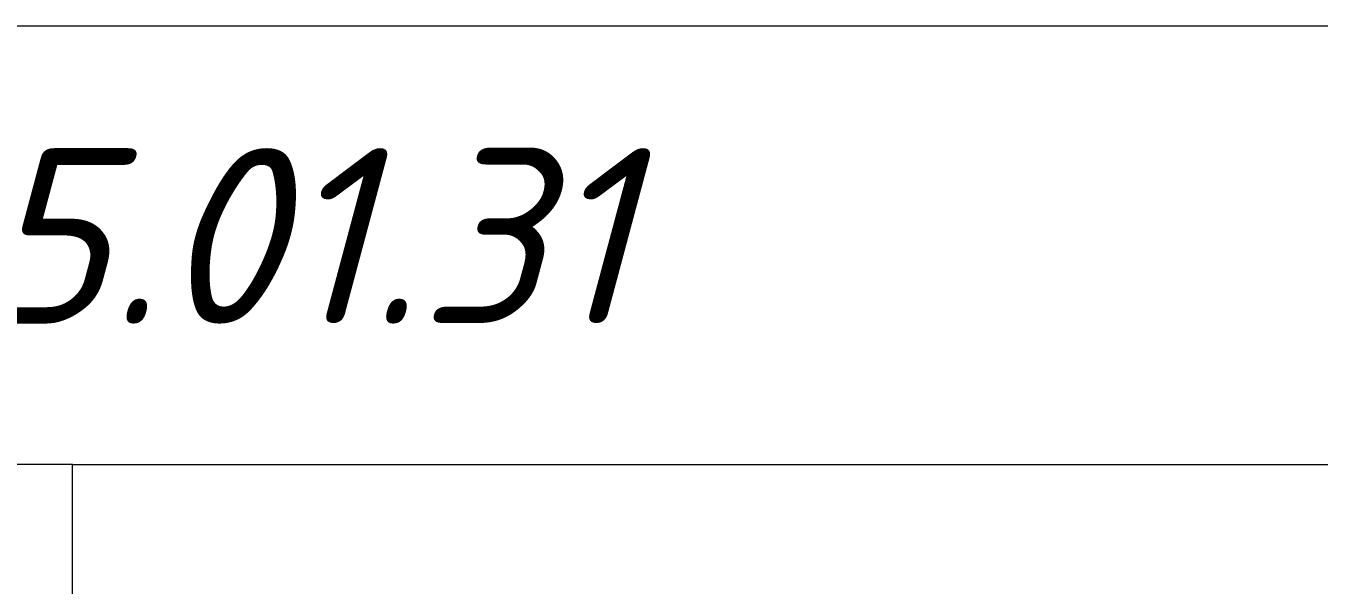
# Model space of a CAD drawing. Header units: millimetres. Extents: x 0 to 53000, y -591 to 24400.
# Drawn here: x 15697 to 17172, y 12962 to 13600 of the extents above; entities that cross this region are included whole.
import ezdxf

# ---------------------------------------------------------------- set-up
doc = ezdxf.new("R2010")
doc.units = ezdxf.units.MM
doc.layers.add('Привязки', color=2, linetype='Continuous', lineweight=0, plot=False, transparency=0.8)
doc.styles.add('текст', font='isocpeui.ttf')

# ---------------------------------------------------------------- blocks, each defined once
blk = doc.blocks.new('*U434')
at = {"layer": 'Привязки'}
for p, q in [((-2350, 1800), (2350, 1800)), ((350, 1300), (-1850, 1300)), ((350, -1300), (350, 1300)), ((350, 1300), (1850, 1300))]:
    blk.add_line(p, q, dxfattribs=at)
blk = doc.blocks.new('*U435')
at = {"layer": 'Привязки', "color": 0, "linetype": 'ByBlock', "lineweight": -2, "transparency": 16777216}
blk.add_blockref('*U434', (7050, 0), dxfattribs=at)

msp = doc.modelspace()

# ---------------------------------------------------------------- block references
at = {"layer": 'Привязки'}
msp.add_blockref('*U435', (8350, 11800), dxfattribs=at)

# ---------------------------------------------------------------- texts
at = {"layer": 'Привязки', "insert": (15401, 13340), "char_height": 200, "attachment_point": 5, "style": 'текст'}
msp.add_mtext_dynamic_manual_height_columns('ДЭ 2027 15.01.31', width=3700, gutter_width=15, heights=[0], dxfattribs=at)

doc.saveas('drawing.dxf')
